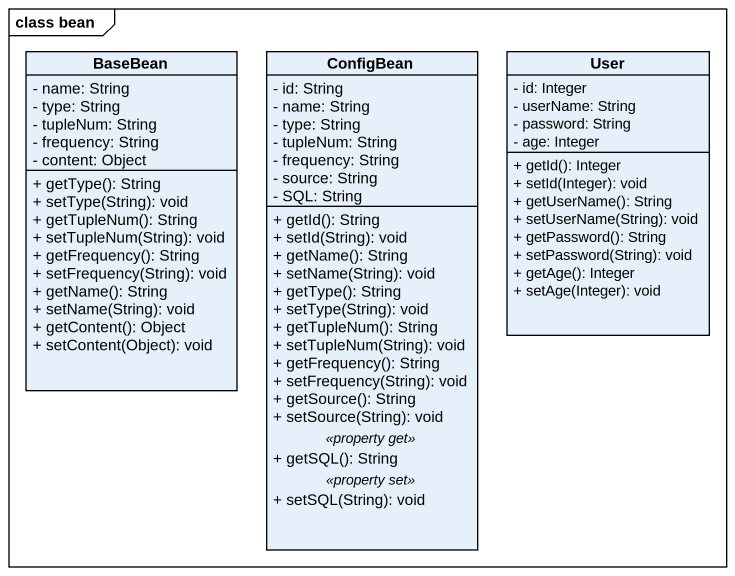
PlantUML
@startuml
mainframe class bean
hide circle
hide empty members
skinparam classAttributeIconSize 0
class BaseBean {
  - name: String
  - type: String
  - tupleNum: String
  - frequency: String
  - content: Object
  + getType(): String
  + setType(String): void
  + getTupleNum(): String
  + setTupleNum(String): void
  + getFrequency(): String
  + setFrequency(String): void
  + getName(): String
  + setName(String): void
  + getContent(): Object
  + setContent(Object): void
}
class ConfigBean {
  - id: String
  - name: String
  - type: String
  - tupleNum: String
  - frequency: String
  - source: String
  - SQL: String
  --
  + getId(): String
  + setId(String): void
  + getName(): String
  + setName(String): void
  + getType(): String
  + setType(String): void
  + getTupleNum(): String
  + setTupleNum(String): void
  + getFrequency(): String
  + setFrequency(String): void
  + getSource(): String
  + setSource(String): void
  .. <<property get>> ..
  + getSQL(): String
  .. <<property set>> ..
  + setSQL(String): void
}
class User {
  - id: Integer
  - userName: String
  - password: String
  - age: Integer
  + getId(): Integer
  + setId(Integer): void
  + getUserName(): String
  + setUserName(String): void
  + getPassword(): String
  + setPassword(String): void
  + getAge(): Integer
  + setAge(Integer): void
}
@enduml
